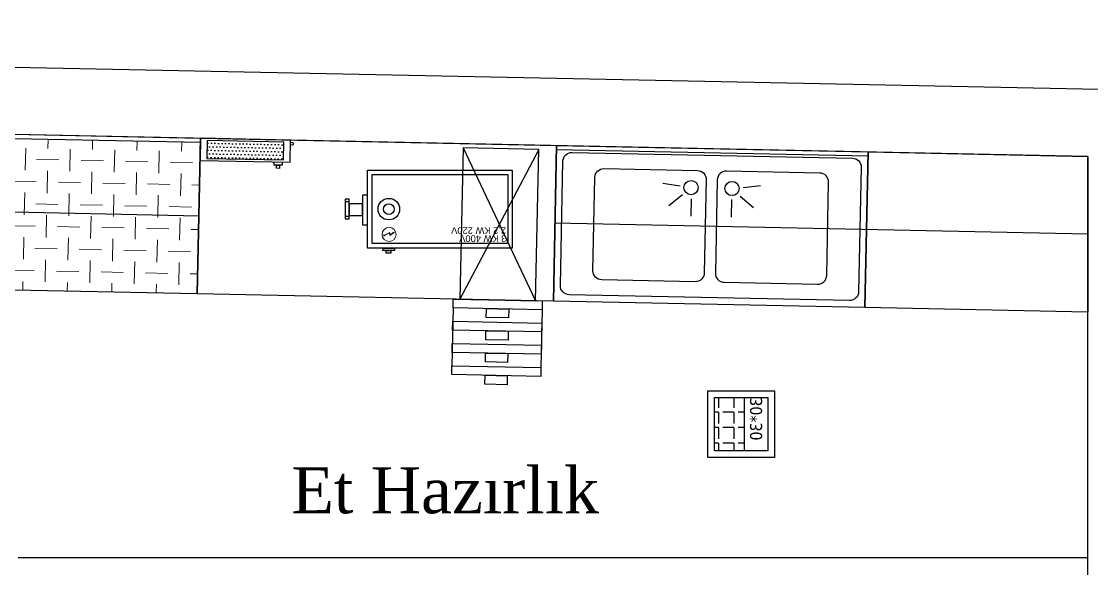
# Model space of a CAD drawing. Header units: millimetres. Extents: x 1531071 to 1560283, y -701792 to -691067.
# Drawn here: x 1538245 to 1538725.7, y -694824 to -694578 of the extents above; entities that cross this region are included whole.
import ezdxf

# ---------------------------------------------------------------- set-up
doc = ezdxf.new("R2010")
doc.units = ezdxf.units.MM
doc.header["$LTSCALE"] = 20
doc.header["$MEASUREMENT"] = 0
doc.linetypes.add('DASHED', pattern=[19.05, 12.7, -6.35])
doc.linetypes.add('HIDDEN2', pattern=[4.7625, 3.175, -1.5875])
for name, color, linetype, lineweight in [('GRC-Ekipman', 4, 'Continuous', 25), ('GRC-et', 10, 'Continuous', 15), ('Text', 7, 'Continuous', 0)]:
    doc.layers.add(name, color=color, linetype=linetype, lineweight=lineweight)
for name, color, linetype in [('Kıtc-002 Çizgi', 7, 'Continuous'), ('Kıtc-011 Elk Tes Yazı 001', 1, 'Continuous'), ('Kıtc-014 Elk Tes İşaretler', 1, 'Continuous'), ('Kıtc-028 Yer Izgarası', 252, 'Continuous'), ('set altı dolap', 92, 'Continuous'), ('SOŞUK ODA PANELİ', 4, 'Continuous')]:
    doc.layers.add(name, color=color, linetype=linetype)
doc.styles.get("Standard").update_dxf_attribs({"font": 'tahoma.ttf', "height": 10})
doc.styles.add('Times New  Roman', font='times.ttf')

# ---------------------------------------------------------------- blocks, each defined once
blk = doc.blocks.new('PoliTT.E.180-70')
at = {"layer": 'GRC-et'}
h = blk.add_hatch(dxfattribs=at)
h.set_pattern_fill('CHECKERED', color=256, scale=10, style=0)
h.set_pattern_definition([(0, (180, 0), (10, 10), [10, -10]), (90, (185, 5), (-10, 10), [10, -10])])
h.paths.add_polyline_path([(0, -70), (180, -70), (180, -2), (0, -2)])
for p, q in [((0, 0), (180, 0)), ((0, -70), (0, 0)), ((180, 0), (180, -70)), ((180, -2), (0, -2)), ((180, -70), (0, -70))]:
    blk.add_line(p, q)
blk = doc.blocks.new('Evye2.140-70')
at = {"color": 251}
for p, q in [((-84.16, -17.24), (-91.97, -16.13)), ((-55.84, -17.24), (-48.03, -16.13)), ((-82.93, -21.05), (-89.03, -26.06)), ((-79.02, -22.71), (-79.02, -30.6)), ((-60.98, -22.71), (-60.98, -30.6)), ((-57.07, -21.05), (-50.97, -26.06))]:
    blk.add_line(p, q, dxfattribs=at)
for points in [[(0, -70), (-140, -70), (-140, 0), (0, 0)], [(0, -2), (-140, -2), (-140, 0), (0, 0)]]:
    blk.add_lwpolyline(points, close=True)
blk.add_lwpolyline([(-7, -67), (-133, -67, -0.414214), (-137, -63), (-137, -7, -0.414214), (-133, -3), (-7, -3, -0.414214), (-3, -7), (-3, -63, -0.414214)], format="xyb", close=True)
for points in [[(-76.5, -60), (-118.5, -60, -0.414214), (-122.5, -56), (-122.5, -14, -0.414214), (-118.5, -10), (-76.5, -10, -0.414214), (-72.5, -14), (-72.5, -56, -0.414214)], [(-63.5, -60), (-21.5, -60, 0.414214), (-17.5, -56), (-17.5, -14, 0.414214), (-21.5, -10), (-63.5, -10, 0.414214), (-67.5, -14), (-67.5, -56, 0.414214)]]:
    blk.add_lwpolyline(points, format="xyb", close=True, dxfattribs=at)
for centre in [(-79.21, -17.74), (-60.79, -17.74)]:
    blk.add_circle(centre, 3.19, dxfattribs=at)
blk = doc.blocks.new('A$C098E0CC9')
at = {"layer": 'Kıtc-002 Çizgi', "color": 254, "linetype": 'DASHED'}
for p, q in [((8, 76), (42, 8)), ((42, 76), (8, 8))]:
    blk.add_line(p, q, dxfattribs=at)
at = {"layer": 'Kıtc-002 Çizgi'}
for points in [[(0, 8), (160, 8), (160, 78), (0, 78)], [(5, 4), (45, 4), (45, 8), (5, 8)], [(20, 0), (30, 0), (30, 4), (20, 4)]]:
    blk.add_lwpolyline(points, close=True, dxfattribs=at)
at = {"layer": 'Kıtc-002 Çizgi', "color": 254, "linetype": 'DASHED'}
blk.add_lwpolyline([(42, 8), (8, 8), (8, 76), (42, 76)], close=True, dxfattribs=at)
blk = doc.blocks.new('A$C27851754')
at = {"layer": 'Kıtc-002 Çizgi', "linetype": 'HIDDEN2'}
for p, q in [((5, 34), (5, 8)), ((45, 34), (45, 8))]:
    blk.add_line(p, q, dxfattribs=at)
for points in [[(5, 34), (45, 34), (45, 38), (5, 38)], [(20, 30), (30, 30), (30, 34), (20, 34)], [(5, 24), (45, 24), (45, 28), (5, 28)], [(20, 20), (30, 20), (30, 24), (20, 24)], [(5, 14), (45, 14), (45, 18), (5, 18)], [(20, 10), (30, 10), (30, 14), (20, 14)], [(5, 4), (45, 4), (45, 8), (5, 8)], [(20, 0), (30, 0), (30, 4), (20, 4)]]:
    blk.add_lwpolyline(points, close=True, dxfattribs=at)
at = {"layer": 'set altı dolap'}
blk.add_blockref('A$C098E0CC9', (0, 30), dxfattribs=at)
blk = doc.blocks.new('A$C29431E44')
at = {"layer": 'Kıtc-014 Elk Tes İşaretler', "linetype": 'Continuous', "lineweight": 0}
for p, q in [((2.9, 3.66), (0.96, 2.3)), ((0.96, 2.3), (1, 2.21)), ((1, 2.21), (2.81, 3.48)), ((2.81, 3.48), (2.9, 2.31)), ((3, 2.49), (2.9, 3.66)), ((2.9, 2.31), (5.24, 3.52)), ((5.18, 3.62), (3, 2.49)), ((5.66, 3.81), (5.09, 3.77)), ((5.09, 3.77), (5.17, 3.64)), ((5.17, 3.64), (5.34, 3.36)), ((5.24, 3.52), (5.19, 3.62)), ((5.34, 3.36), (5.66, 3.81))]:
    blk.add_line(p, q, dxfattribs=at)
blk.add_circle((3.16, 3.16), 3.16, dxfattribs=at)
blk = doc.blocks.new('A$C6160489E')
at = {"layer": 'Kıtc-002 Çizgi'}
for points in [[(0, 35), (65, 35), (65, 0), (0, 0)], [(52.97, 36.1), (58.08, 36.1), (58.08, 35), (52.97, 35)], [(54.48, 37.31), (56.58, 37.31), (56.58, 36.1), (54.48, 36.1)], [(2, 33), (63, 33), (63, 2), (2, 2)], [(73.22, 20.31), (67.25, 20.31), (67.25, 15.17), (73.22, 15.17)], [(75, 21.92), (73.22, 21.92), (73.22, 13.08), (75, 13.08)]]:
    blk.add_lwpolyline(points, close=True, dxfattribs=at)
for points in [[(67.25, 24.57), (65, 24.57)], [(65, 11.23), (67.25, 11.23), (67.25, 24.57)], [(73.22, 20.79), (75, 20.79)], [(73.22, 14.21), (75, 14.21)]]:
    blk.add_lwpolyline(points, dxfattribs=at)
for radius in [4.84, 2.42]:
    blk.add_circle((55.44, 17.5), radius, dxfattribs=at)
at = {"layer": 'Kıtc-014 Elk Tes İşaretler'}
blk.add_blockref('A$C29431E44', (52.16, 25.72), dxfattribs=at)
at = {"layer": 'Kıtc-011 Elk Tes Yazı 001', "char_height": 3, "attachment_point": 1}
for s, insert in [('{\\f@Arial Unicode MS|b0|i0|c162|p34;3 KW 400V }', (2.65, 32.27)), ('{\\f@Arial Unicode MS|b0|i0|c162|p34;2,2 KW 220V }', (2.76, 28.67))]:
    blk.add_mtext_dynamic_manual_height_columns(s, width=31.2688, gutter_width=50, heights=[0], dxfattribs=dict(at, insert=insert))
blk = doc.blocks.new('A$C3BCB2360')
at = {"layer": 'Kıtc-002 Çizgi'}
h = blk.add_hatch(dxfattribs=at)
h.set_pattern_fill('DOTS', color=256, style=0)
h.set_pattern_definition([(0, (-5262.7797, -8365.3325), (0.79375, 1.5875), [0, -1.5875])])
h.paths.add_polyline_path([(3, 11.83), (3, 3.83), (37.5, 3.83), (37.5, 11.83)])
for points in [[(0, 2.83), (40.5, 2.83), (40.5, 12.83), (0, 12.83)], [(3, 3.83), (37.5, 3.83), (37.5, 11.83), (3, 11.83)], [(40.5, 11.83), (41.4, 11.83), (41.7, 11.53), (41.7, 10.93), (41.4, 10.63), (40.5, 10.63)], [(33.33, 2.83), (36.88, 2.83), (36.88, 1.42), (33.33, 1.42)], [(34.4, 1.42), (35.81, 1.42), (35.81, 0), (34.4, 0)]]:
    blk.add_lwpolyline(points, close=True, dxfattribs=at)
blk = doc.blocks.new('A$C1AAB3821')
at = {"layer": 'Kıtc-028 Yer Izgarası'}
for p, q in [((30, 30), (0, 30)), ((0, 30), (0, 0)), ((30, 0), (30, 30)), ((27, 27), (3, 27)), ((3, 27), (3, 3)), ((3, 25.24), (7.74, 25.24)), ((9.65, 25.24), (9.65, 27)), ((9.65, 25.24), (14.73, 25.24)), ((16.63, 25.24), (16.63, 27)), ((16.63, 25.24), (21.71, 25.24)), ((23.62, 25.24), (23.62, 27)), ((23.62, 25.24), (27, 25.24)), ((27, 3), (27, 27)), ((9.65, 18.25), (9.65, 23.33)), ((16.63, 18.25), (16.63, 23.33)), ((23.62, 18.25), (23.62, 23.33)), ((3, 18.25), (7.74, 18.25)), ((9.65, 18.25), (14.73, 18.25)), ((9.65, 13.5), (9.65, 16.35)), ((16.63, 18.25), (21.71, 18.25)), ((16.63, 13.5), (16.63, 16.35)), ((23.62, 18.25), (27, 18.25)), ((23.62, 13.5), (23.62, 16.35)), ((27, 13.5), (3, 13.5)), ((3, 13.5), (3, 3)), ((27, 3), (27, 13.5)), ((0, 0), (30, 0)), ((3, 3), (27, 3)), ((3, 3), (27, 3))]:
    blk.add_line(p, q, dxfattribs=at)
blk.add_text('30*30', height=5.4, dxfattribs=at).set_placement((3, 5.64))

msp = doc.modelspace()

# ---------------------------------------------------------------- linework, layer by layer
at = {"color": 0, "lineweight": 30, "ltscale": 0.5}
for p, q in [((1538763.99, -694609.36), (1537233.99, -694577.96)), ((1538723.99, -694638.68), (1537203.99, -694607.46)), ((1538723.99, -695112.46), (1538723.99, -694638.68))]:
    msp.add_line(p, q, dxfattribs=at)
at = {"layer": 'GRC-Ekipman'}
for p, q in [((1538324.73, -694665.47), (1538144.77, -694661.77)), ((1538723.99, -694673.67), (1538484.69, -694668.75))]:
    msp.add_line(p, q, dxfattribs=at)
at = {"layer": 'SOŞUK ODA PANELİ', "color": 0, "lineweight": -3, "ltscale": 0.5}
for p, q in [((1538723.99, -694638.68), (1537863.73, -694621.01)), ((1538243.54, -694819.01), (1538723.99, -694819.01))]:
    msp.add_line(p, q, dxfattribs=at)
msp.add_lwpolyline([(1538623.95, -694706.6), (1538625.38, -694636.65), (1538723.99, -694638.68), (1538723.99, -694708.65), (1538623.95, -694706.6)], dxfattribs=at)

# ---------------------------------------------------------------- block references
at = {"layer": 'GRC-Ekipman'}
for name, p, rotation in [('PoliTT.E.180-70', (1538145.48, -694626.76), 358.8235120126479), ('Evye2.140-70', (1538625.38, -694636.61), 358.8235120126313)]:
    msp.add_blockref(name, p, dxfattribs=dict(at, rotation=rotation))
at = {"layer": 'Kıtc-002 Çizgi'}
for name, p, rotation in [('A$C3BCB2360', (1538325.18, -694643.33), 358.8235120125886), ('A$C6160489E', (1538465.51, -694644.87, 0), 180)]:
    msp.add_blockref(name, p, dxfattribs=dict(at, rotation=rotation))
at = {"layer": 'Kıtc-028 Yer Izgarası', "xscale": -1, "rotation": 90}
msp.add_blockref('A$C1AAB3821', (1538583.35, -694744.01), dxfattribs=at)
at = {"layer": 'set altı dolap', "xscale": -1, "rotation": 358.8235120126003}
msp.add_blockref('A$C27851754', (1538483.2, -694741.72), dxfattribs=at)

# ---------------------------------------------------------------- texts
at = {"layer": 'Text', "color": 0, "lineweight": 13, "insert": (1538435.38, -694788.93), "char_height": 20.7182, "width": 427.0039, "attachment_point": 5, "style": 'Times New  Roman'}
msp.add_mtext('Et Hazırlık', dxfattribs=at)

doc.saveas('drawing.dxf')
